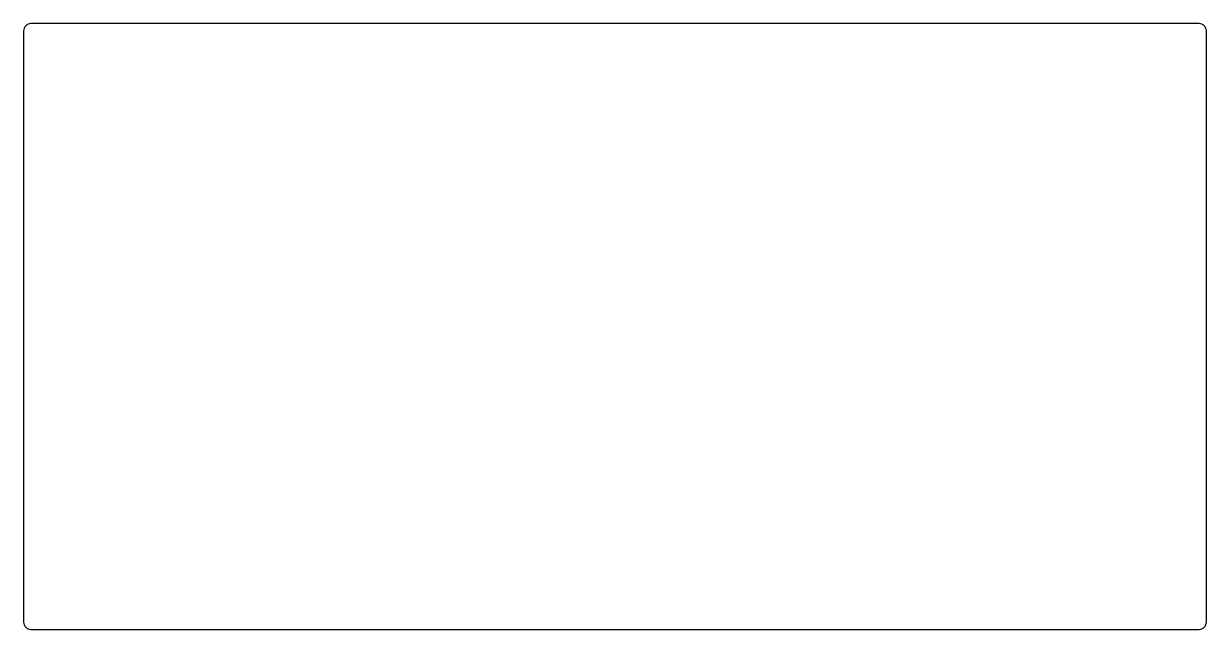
# Model space of a CAD drawing. Header units: millimetres. Extents: x 2 to 132, y 2 to 69.
import ezdxf

# ---------------------------------------------------------------- set-up
doc = ezdxf.new("R2010")
doc.units = ezdxf.units.MM
doc.layers.get('0').update_dxf_attribs({"linetype": 'CONTINUOUS'})

msp = doc.modelspace()

# ---------------------------------------------------------------- linework, layer by layer
msp.add_lwpolyline([(2, 2.7, 0.414214), (2.8, 1.9), (131.6, 1.9, 0.414214), (132.4, 2.7), (132.4, 67.9, 0.414214), (131.6, 68.7), (2.8, 68.7, 0.414214), (2, 67.9)], format="xyb", close=True)

doc.saveas('drawing.dxf')
